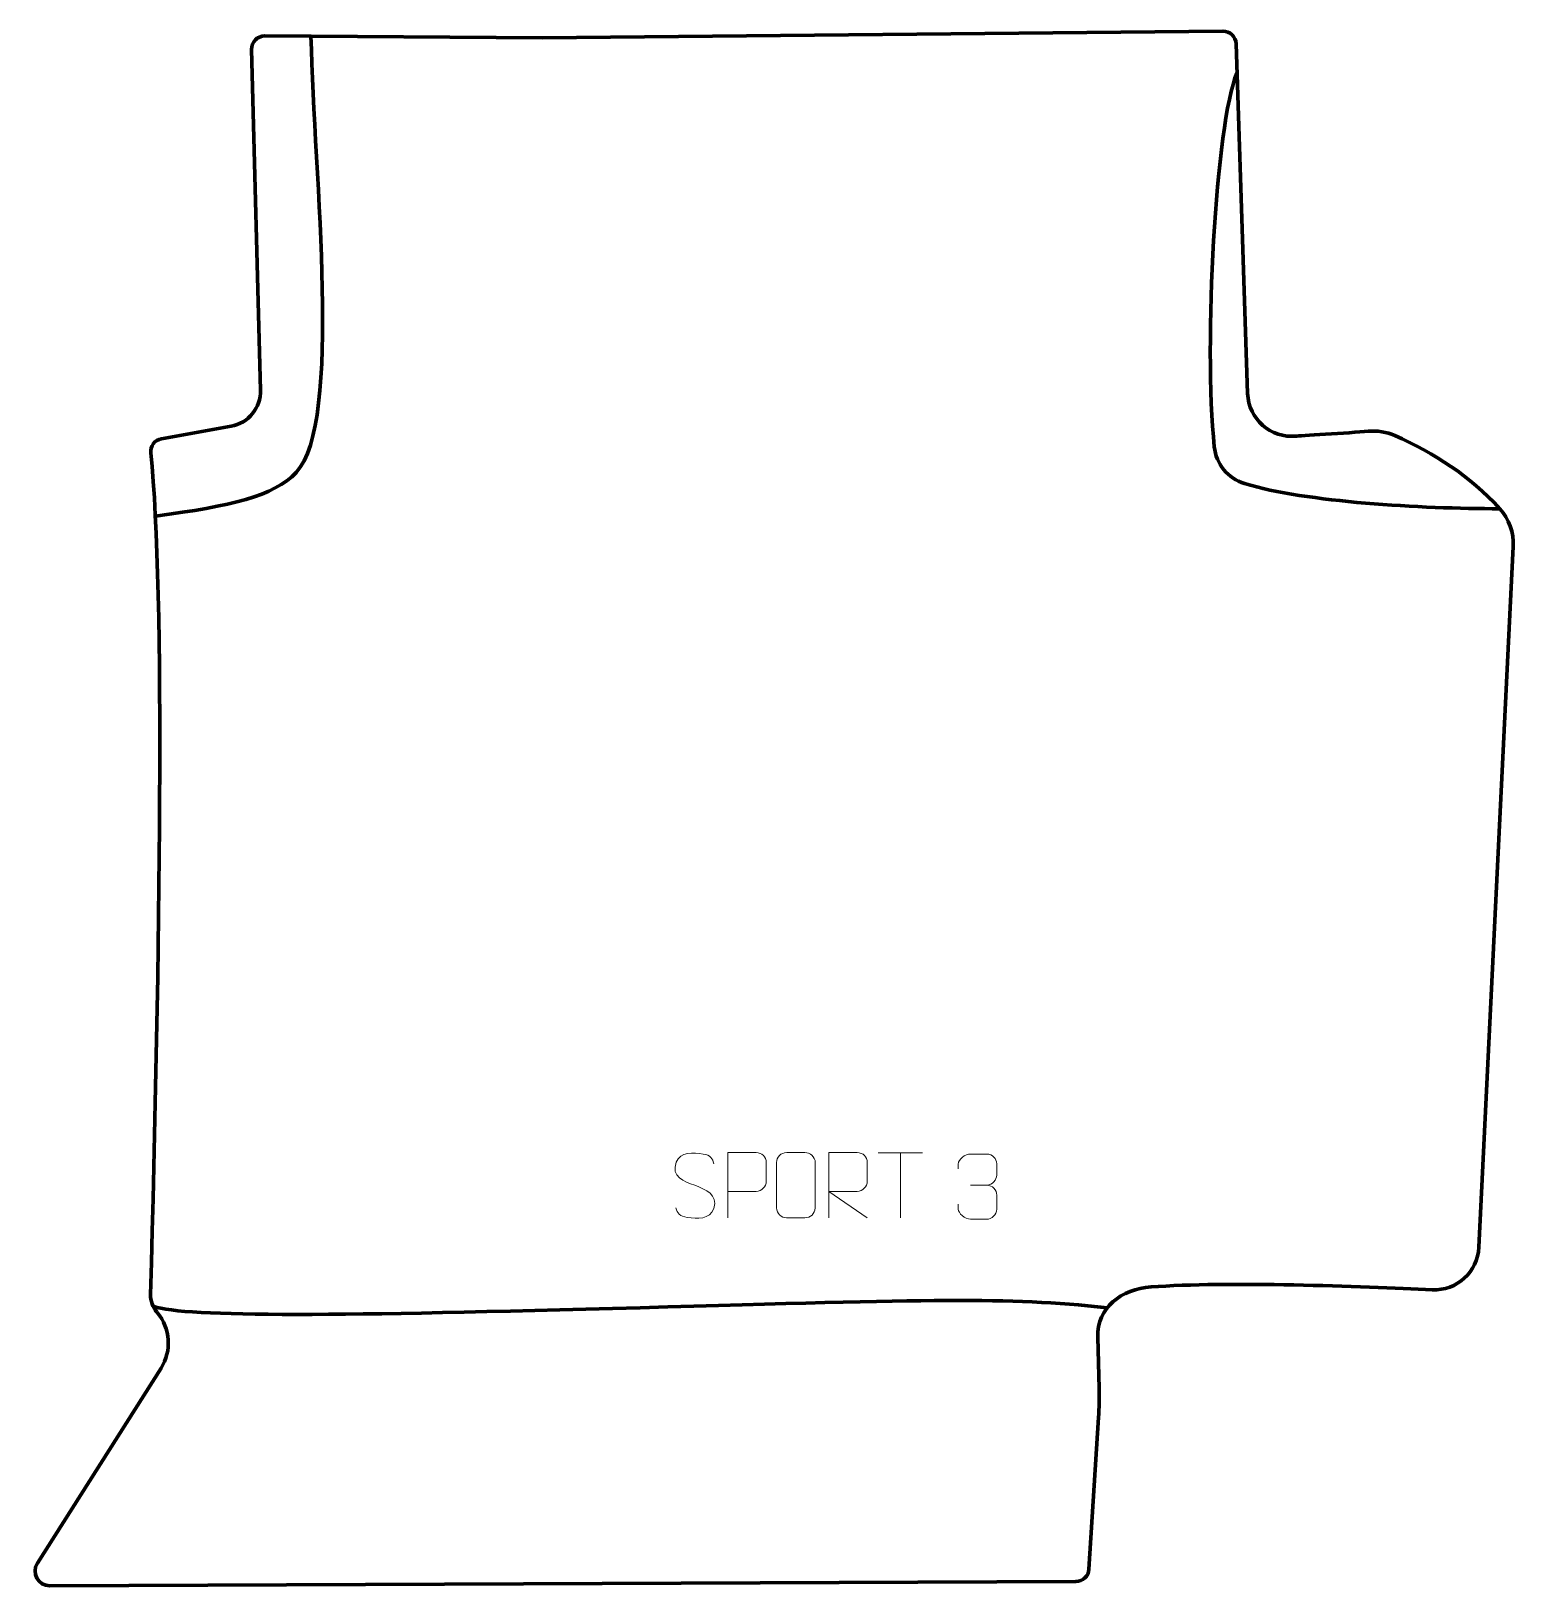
# Model space of a CAD drawing. Header units: millimetres. Extents: x -681 to -113, y 127 to 722.
import ezdxf

# ---------------------------------------------------------------- set-up
doc = ezdxf.new("R2010")
doc.units = ezdxf.units.MM
doc.header["$MEASUREMENT"] = 0
doc.layers.add('layer 1', color=7, linetype='Continuous')
doc.layers.add('layer 2', color=7, linetype='Continuous')

msp = doc.modelspace()

# ---------------------------------------------------------------- linework, layer by layer
at = {"layer": 'layer 1', "color": 230, "lineweight": 200}
msp.add_open_spline([(-634.9828, 560.5377), (-635.257, 563.1419), (-633.4691, 565.5126), (-630.8913, 565.9744), (-630.8913, 565.9744), (-630.8913, 565.9744), (-604.2467, 570.7489), (-604.2467, 570.7489), (-604.2467, 570.7489), (-597.5789, 571.9437), (-592.7892, 577.8376), (-592.9829, 584.6088), (-592.9829, 584.6088), (-592.9829, 584.6088), (-596.3533, 714.9828), (-596.3533, 714.9828), (-596.3533, 714.9828), (-596.4263, 717.8064), (-594.1478, 720.1301), (-591.3234, 720.1125), (-591.3234, 720.1125), (-591.3234, 720.1125), (-484.9793, 719.4507), (-484.9793, 719.4507), (-484.9793, 719.4507), (-484.9793, 719.4507), (-224.4671, 721.9561), (-224.4671, 721.9561), (-224.4671, 721.9561), (-221.7518, 721.9822), (-219.5116, 719.8359), (-219.4213, 717.1217), (-219.4213, 717.1217), (-219.4213, 717.1217), (-214.9812, 583.2658), (-214.9812, 583.2658), (-214.9812, 583.2658), (-214.656, 573.4614), (-206.0888, 565.9871), (-196.3309, 566.9946), (-196.3309, 566.9946), (-196.3309, 566.9946), (-175.7425, 568.2449), (-168.8922, 568.8269), (-168.8922, 568.8269), (-165.3775, 569.1257), (-161.8469, 568.6036), (-158.6236, 567.1699), (-158.6236, 567.1699), (-143.4118, 560.4026), (-129.9607, 551.8379), (-118.4482, 539.1961), (-118.4482, 539.1961), (-114.876, 535.2739), (-113.0302, 530.0785), (-113.2902, 524.7798), (-113.2902, 524.7798), (-113.2902, 524.7798), (-126.4393, 256.5392), (-126.4393, 256.5392), (-126.4393, 256.5392), (-126.9015, 247.1158), (-134.9042, 239.8447), (-144.329, 240.2913), (-144.329, 240.2913), (-171.1281, 241.5606), (-223.027, 243.5231), (-251.9488, 241.3472), (-251.9488, 241.3472), (-263.3351, 240.4907), (-272.6918, 233.5498), (-272.3958, 222.136), (-272.3958, 222.136), (-272.3958, 222.136), (-271.8854, 202.4573), (-271.8854, 202.4573), (-271.8854, 202.4573), (-271.7901, 198.7701), (-271.8585, 195.0808), (-272.0907, 191.4002), (-272.0907, 191.4002), (-272.0907, 191.4002), (-275.7557, 133.3122), (-275.7557, 133.3122), (-275.7557, 133.3122), (-275.9215, 130.6858), (-278.0939, 128.6379), (-280.7249, 128.6262), (-280.7249, 128.6262), (-280.7249, 128.6262), (-673.5781, 126.9565), (-673.5781, 126.9565), (-673.5781, 126.9565), (-678.0694, 126.9371), (-680.8069, 131.8905), (-678.4006, 135.6829), (-678.4006, 135.6829), (-678.4006, 135.6829), (-631.0603, 210.3081), (-631.0603, 210.3081), (-631.0603, 210.3081), (-626.8527, 216.9406), (-627.4299, 225.5361), (-632.4862, 231.5467), (-632.4862, 231.5467), (-632.4862, 231.5467), (-632.6951, 231.795), (-632.6951, 231.795), (-632.6951, 231.795), (-634.272, 233.6693), (-635.106, 236.0552), (-635.0389, 238.5038), (-635.0389, 238.5038), (-631.4935, 368.0548), (-629.3977, 507.4658), (-634.9828, 560.5377)], degree=3, knots=[0, 0, 0, 0, 0.03333333, 0.03333333, 0.03333333, 0.03333333, 0.06666667, 0.06666667, 0.06666667, 0.06666667, 0.1, 0.1, 0.1, 0.1, 0.13333333, 0.13333333, 0.13333333, 0.13333333, 0.16666667, 0.16666667, 0.16666667, 0.16666667, 0.2, 0.2, 0.2, 0.2, 0.23333333, 0.23333333, 0.23333333, 0.23333333, 0.26666667, 0.26666667, 0.26666667, 0.26666667, 0.3, 0.3, 0.3, 0.3, 0.33333333, 0.33333333, 0.33333333, 0.33333333, 0.36666667, 0.36666667, 0.36666667, 0.36666667, 0.4, 0.4, 0.4, 0.4, 0.43333333, 0.43333333, 0.43333333, 0.43333333, 0.46666667, 0.46666667, 0.46666667, 0.46666667, 0.5, 0.5, 0.5, 0.5, 0.53333333, 0.53333333, 0.53333333, 0.53333333, 0.56666667, 0.56666667, 0.56666667, 0.56666667, 0.6, 0.6, 0.6, 0.6, 0.63333333, 0.63333333, 0.63333333, 0.63333333, 0.66666667, 0.66666667, 0.66666667, 0.66666667, 0.7, 0.7, 0.7, 0.7, 0.73333333, 0.73333333, 0.73333333, 0.73333333, 0.76666667, 0.76666667, 0.76666667, 0.76666667, 0.8, 0.8, 0.8, 0.8, 0.83333333, 0.83333333, 0.83333333, 0.83333333, 0.86666667, 0.86666667, 0.86666667, 0.86666667, 0.9, 0.9, 0.9, 0.9, 0.93333333, 0.93333333, 0.93333333, 0.93333333, 1, 1, 1, 1], dxfattribs=at)
at = {"layer": 'layer 2', "color": 142, "lineweight": 200}
for points, knots in [([(-633.1976, 536.3662), (-604.1132, 540.256), (-588.0011, 543.8356), (-579.3108, 553.1052), (-579.3108, 553.1052), (-561.3816, 572.23), (-572.4398, 666.023), (-573.6343, 719.9793)], [0, 0, 0, 0, 0.33333333, 0.33333333, 0.33333333, 0.33333333, 1, 1, 1, 1]), ([(-219.0645, 705.9221), (-227.3393, 686.3899), (-231.8294, 602.1328), (-227.7647, 562.9127), (-227.7647, 562.9127), (-227.0803, 556.3077), (-222.5355, 550.714), (-216.1767, 548.7988), (-216.1767, 548.7988), (-192.628, 541.7065), (-148.7786, 539.1961), (-118.4482, 539.1961)], [0, 0, 0, 0, 0.25, 0.25, 0.25, 0.25, 0.5, 0.5, 0.5, 0.5, 1, 1, 1, 1]), ([(-268.7614, 233.4163), (-308.8761, 237.5484), (-332.7821, 236.6558), (-447.53, 233.4163), (-447.53, 233.4163), (-562.2781, 230.1771), (-621.3782, 229.6458), (-634.0426, 233.9324)], [0, 0, 0, 0, 0.33333333, 0.33333333, 0.33333333, 0.33333333, 1, 1, 1, 1])]:
    msp.add_open_spline(points, degree=3, knots=knots, dxfattribs=at)
at = {"layer": 'layer 2', "color": 250, "lineweight": 9}
for points, knots in [([(-426.6483, 280.2893), (-430.8966, 281.7597), (-435.8047, 283.5555), (-433.7996, 289.0758), (-433.7996, 289.0758), (-432.2961, 293.2157), (-427.0825, 292.8272), (-423.4789, 292.2261), (-423.4789, 292.2261), (-420.6183, 291.7489), (-419.7536, 290.5357), (-419.443, 288.4516)], [0, 0, 0, 0, 0.25, 0.25, 0.25, 0.25, 0.5, 0.5, 0.5, 0.5, 1, 1, 1, 1]), ([(-413.9804, 267.8125), (-413.9804, 267.8125), (-413.9804, 292.7661), (-413.9804, 292.7661), (-413.9804, 292.7661), (-410.3854, 292.7661), (-406.7901, 292.7661), (-403.1947, 292.7661), (-403.1947, 292.7661), (-400.8695, 292.7282), (-399.3121, 291.2381), (-399.3163, 288.872), (-399.3163, 288.872), (-399.3167, 286.8363), (-399.3167, 283.777), (-399.3163, 281.741), (-399.3163, 281.741), (-399.3228, 279.8656), (-401.135, 277.9237), (-403.1446, 277.9046), (-403.1446, 277.9046), (-403.1446, 277.9046), (-413.9804, 277.9046), (-413.9804, 277.9046)], [0, 0, 0, 0, 0.14285714, 0.14285714, 0.14285714, 0.14285714, 0.28571429, 0.28571429, 0.28571429, 0.28571429, 0.42857143, 0.42857143, 0.42857143, 0.42857143, 0.57142857, 0.57142857, 0.57142857, 0.57142857, 0.71428571, 0.71428571, 0.71428571, 0.71428571, 1, 1, 1, 1]), ([(-391.4883, 292.7657), (-389.1626, 292.7657), (-386.8365, 292.7657), (-384.5104, 292.7657), (-384.5104, 292.7657), (-382.5638, 292.8013), (-380.5724, 291.3097), (-380.5457, 288.8721), (-380.5457, 288.8721), (-380.5461, 283.1252), (-380.5461, 277.3779), (-380.5457, 271.6302), (-380.5457, 271.6302), (-380.6855, 269.3068), (-382.3627, 267.8272), (-384.5104, 267.8164), (-384.5104, 267.8164), (-386.8423, 267.8168), (-389.1742, 267.8168), (-391.5057, 267.8164), (-391.5057, 267.8164), (-393.4307, 267.711), (-395.4028, 269.5955), (-395.3916, 271.6128), (-395.3916, 271.6128), (-395.3913, 277.3829), (-395.3913, 283.1526), (-395.3916, 288.9219), (-395.3916, 288.9219), (-395.3874, 291.06), (-393.6407, 292.7792), (-391.4883, 292.7657)], [0, 0, 0, 0, 0.11111111, 0.11111111, 0.11111111, 0.11111111, 0.22222222, 0.22222222, 0.22222222, 0.22222222, 0.33333333, 0.33333333, 0.33333333, 0.33333333, 0.44444444, 0.44444444, 0.44444444, 0.44444444, 0.55555556, 0.55555556, 0.55555556, 0.55555556, 0.66666667, 0.66666667, 0.66666667, 0.66666667, 0.77777778, 0.77777778, 0.77777778, 0.77777778, 1, 1, 1, 1]), ([(-375.3007, 267.8125), (-375.3007, 267.8125), (-375.3007, 292.766), (-375.3007, 292.766), (-375.3007, 292.766), (-371.7059, 292.766), (-368.1104, 292.766), (-364.5152, 292.766), (-364.5152, 292.766), (-362.1899, 292.7283), (-360.6326, 291.2383), (-360.6367, 288.8719), (-360.6367, 288.8719), (-360.6371, 286.8364), (-360.6371, 283.777), (-360.6367, 281.741), (-360.6367, 281.741), (-360.6432, 279.8655), (-362.4555, 277.9237), (-364.465, 277.9046), (-364.465, 277.9046), (-364.465, 277.9046), (-375.3007, 277.9046), (-375.3007, 277.9046), (-375.3007, 277.9046), (-375.3007, 277.9046), (-360.646, 267.8125), (-360.646, 267.8125)], [0, 0, 0, 0, 0.125, 0.125, 0.125, 0.125, 0.25, 0.25, 0.25, 0.25, 0.375, 0.375, 0.375, 0.375, 0.5, 0.5, 0.5, 0.5, 0.625, 0.625, 0.625, 0.625, 0.75, 0.75, 0.75, 0.75, 1, 1, 1, 1]), ([(-325.7766, 286.5344), (-325.7766, 286.5344), (-325.7766, 288.3916), (-325.7766, 288.3916), (-325.7766, 288.3916), (-325.7909, 290.1335), (-323.1264, 292.2516), (-321.0673, 292.2289), (-321.0673, 292.2289), (-319.0032, 292.2289), (-316.9392, 292.2289), (-314.8755, 292.2289), (-314.8755, 292.2289), (-312.681, 292.2377), (-311.0827, 290.3909), (-311.0383, 288.4788), (-311.0383, 288.4788), (-311.0387, 287.0437), (-311.0387, 285.6086), (-311.0383, 284.1731), (-311.0383, 284.1731), (-311.0869, 282.5196), (-312.6895, 280.2896), (-314.8878, 280.2996), (-314.8878, 280.2996), (-312.6841, 280.2884), (-311.0761, 278.4852), (-311.0221, 276.4257), (-311.0221, 276.4257), (-311.0225, 274.641), (-311.0225, 272.8563), (-311.0221, 271.0712), (-311.0221, 271.0712), (-311.012, 269.0098), (-313.0669, 267.2467), (-314.8878, 267.2548), (-314.8878, 267.2548), (-316.9531, 267.2551), (-319.0183, 267.2551), (-321.0839, 267.2548), (-321.0839, 267.2548), (-323.2525, 267.2663), (-325.7835, 269.6665), (-325.8021, 271.1283), (-325.8021, 271.1283), (-325.8021, 271.1283), (-325.8021, 273.0369), (-325.8021, 273.0369)], [0, 0, 0, 0, 0.07692308, 0.07692308, 0.07692308, 0.07692308, 0.15384615, 0.15384615, 0.15384615, 0.15384615, 0.23076923, 0.23076923, 0.23076923, 0.23076923, 0.30769231, 0.30769231, 0.30769231, 0.30769231, 0.38461538, 0.38461538, 0.38461538, 0.38461538, 0.46153846, 0.46153846, 0.46153846, 0.46153846, 0.53846154, 0.53846154, 0.53846154, 0.53846154, 0.61538462, 0.61538462, 0.61538462, 0.61538462, 0.69230769, 0.69230769, 0.69230769, 0.69230769, 0.76923077, 0.76923077, 0.76923077, 0.76923077, 0.84615385, 0.84615385, 0.84615385, 0.84615385, 1, 1, 1, 1]), ([(-426.6483, 280.2892), (-422.6297, 278.6425), (-417.6002, 276.7542), (-419.4342, 271.3939), (-419.4342, 271.3939), (-420.894, 267.1275), (-425.8048, 267.3842), (-429.5309, 267.9389), (-429.5309, 267.9389), (-432.2809, 268.3487), (-433.5018, 269.5622), (-433.8798, 271.6744)], [0, 0, 0, 0, 0.25, 0.25, 0.25, 0.25, 0.5, 0.5, 0.5, 0.5, 1, 1, 1, 1])]:
    msp.add_open_spline(points, degree=3, knots=knots, dxfattribs=at)
for points in [[(-356.4623, 292.7425), (-356.4623, 292.7425), (-339.4751, 292.7425), (-339.4751, 292.7425)], [(-347.9685, 267.8125), (-347.9685, 267.8125), (-347.9685, 292.766), (-347.9685, 292.766)], [(-321.0669, 280.2892), (-321.0669, 280.2892), (-314.8705, 280.2892), (-314.8705, 280.2892)]]:
    msp.add_open_spline(points, degree=3, dxfattribs=at)

doc.saveas('drawing.dxf')
